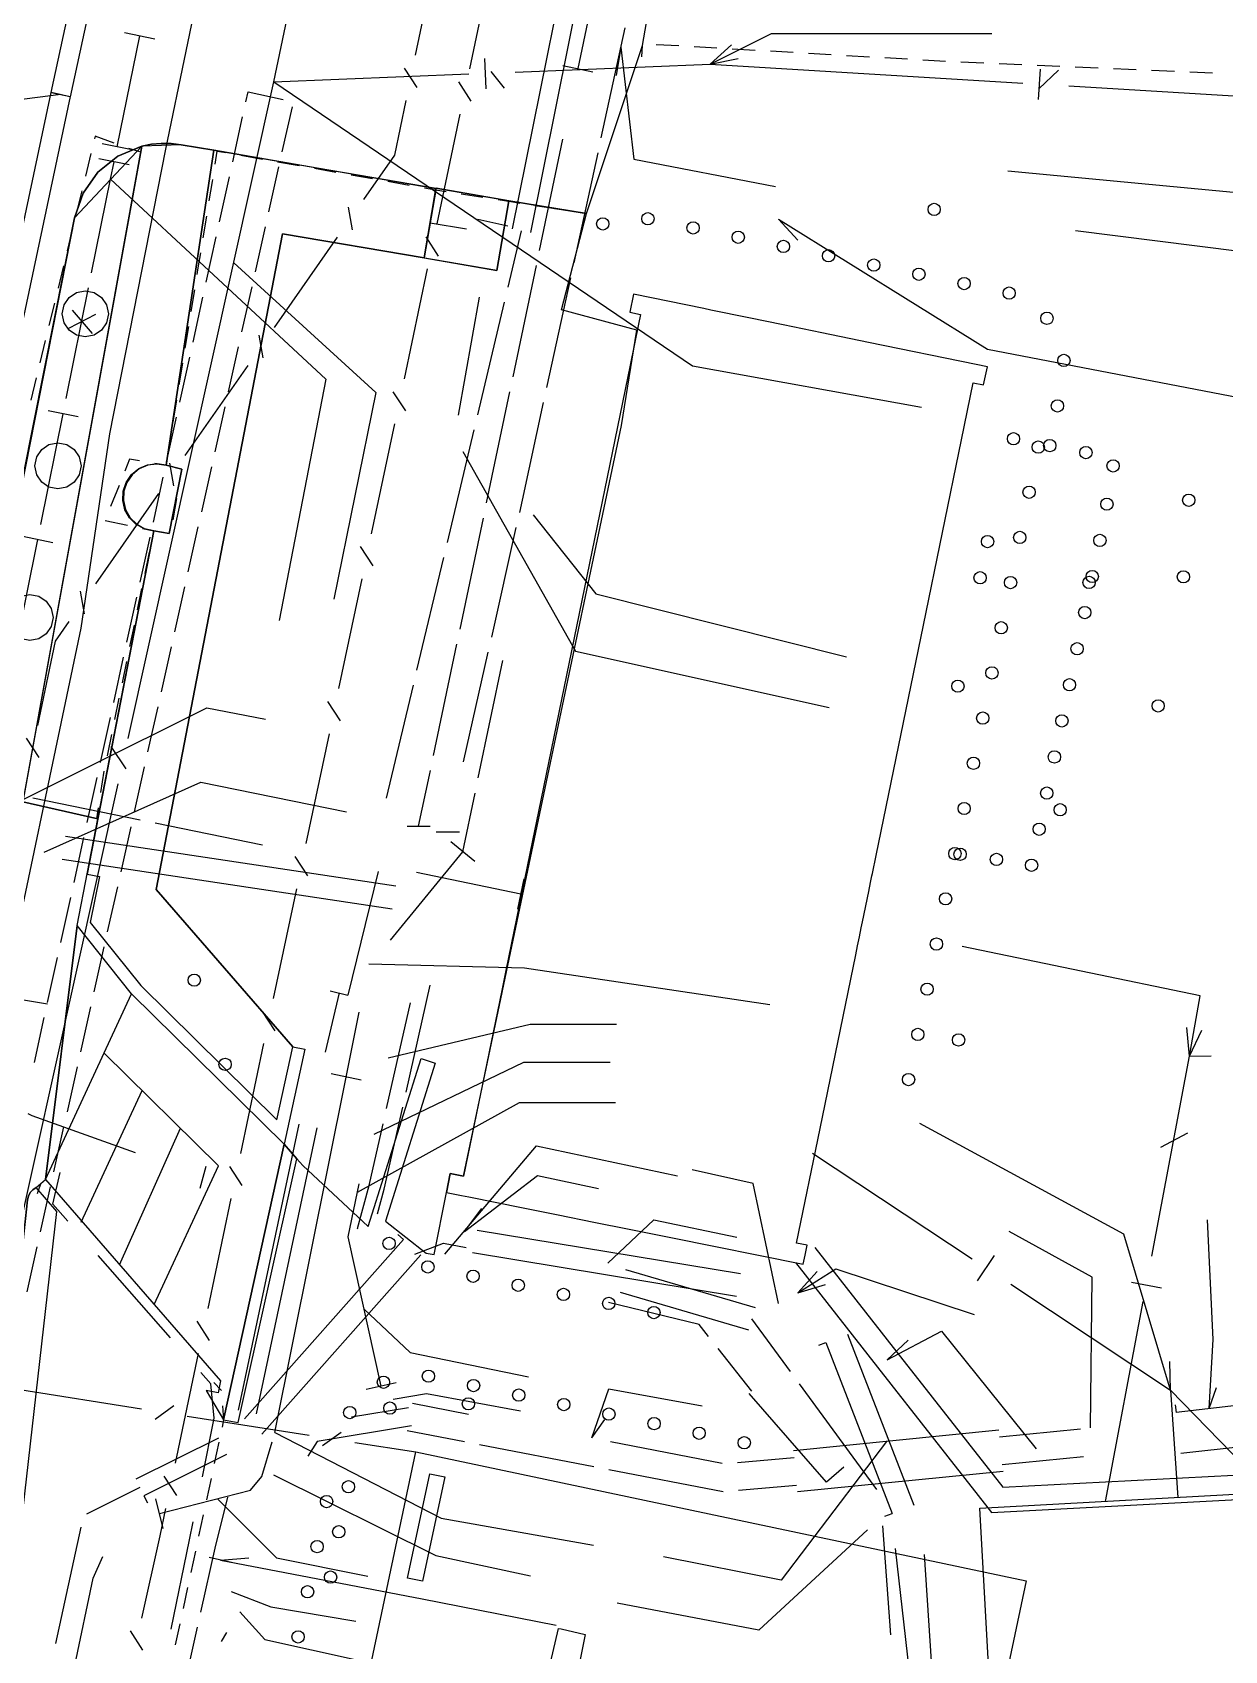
# Model space of a CAD drawing. Header units: metres. Extents: x 3206 to 3701, y 9896 to 11410.
# Drawn here: x 3357.6 to 3396.4, y 10666.5 to 10719.2 of the extents above; entities that cross this region are included whole.
import ezdxf

# ---------------------------------------------------------------- set-up
doc = ezdxf.new("R2010")
doc.units = ezdxf.units.M
for name, color, linetype in [('BUILDING', 7, 'Continuous'), ('CURB', 7, 'Continuous'), ('ELECTR_CABLE', 7, 'Continuous'), ('ELECTR_CABLE_COMM', 7, 'Continuous'), ('GAS', 7, 'Continuous'), ('GRASS', 7, 'Continuous'), ('GROUND', 7, 'Continuous'), ('HEAT', 7, 'Continuous'), ('ROAD', 7, 'Continuous'), ('SEWER', 7, 'Continuous'), ('SIDEWALK_PATH', 7, 'Continuous'), ('WATER_PIPELINE', 7, 'Continuous')]:
    doc.layers.add(name, color=color, linetype=linetype)

# ---------------------------------------------------------------- blocks, each defined once
blk = doc.blocks.new('МОЖЖЕВЕЛЬНИК_СКАЛЬНЫЙ')
blk.add_circle((0, 0), 0.2)
blk = doc.blocks.new('КЛЕН_САХАРИСТЫЙ')
blk.add_circle((0, 0), 0.2)
blk = doc.blocks.new('БЕРЕЗА_ПОЛЕЗНАЯ')
blk.add_circle((0, 0), 0.2)

msp = doc.modelspace()

# ---------------------------------------------------------------- linework, layer by layer
at = {"layer": 'BUILDING'}
for points in [[(3371.792, 10681.283), (3373.559, 10680.928), (3374.699, 10680.699), (3375.859, 10680.466), (3377.008, 10680.236), (3378.368, 10679.963), (3382.67, 10679.099), (3382.729, 10679.393), (3382.794, 10679.714), (3382.453, 10679.782), (3383.219, 10683.512), (3384.377, 10689.158), (3384.438, 10689.453), (3384.498, 10689.747), (3384.558, 10690.041), (3384.598, 10690.235), (3384.8, 10691.219), (3384.86, 10691.513), (3384.905, 10691.731), (3384.921, 10691.807), (3385.04, 10692.39), (3386.578, 10699.882), (3387.815, 10705.913), (3388.196, 10707.769), (3388.539, 10707.699), (3388.66, 10708.287), (3388.292, 10708.362), (3384.798, 10709.079), (3383.272, 10709.392), (3382.019, 10709.649), (3380.898, 10709.879), (3379.669, 10710.132), (3379.434, 10710.18), (3377.152, 10710.648), (3377.031, 10710.06), (3377.374, 10709.99), (3377.31, 10709.675), (3377.036, 10708.342), (3374.057, 10693.825), (3373.862, 10692.873), (3372.995, 10688.648), (3372.862, 10687.999), (3371.622, 10681.956), (3371.191, 10682.042), (3371.068, 10681.428), (3371.558, 10681.33), (3371.792, 10681.283)], [(3357.975, 10615.755), (3370.065, 10672.991), (3389.92, 10668.797), (3377.83, 10611.561)], [(3371.014, 10672.174), (3370.282, 10668.783), (3369.793, 10668.888), (3370.525, 10672.28), (3371.014, 10672.174)], [(3389.777, 10646.484), (3388.42, 10671.156), (3397.306, 10671.645), (3398.663, 10646.973)], [(3375.575, 10667.051), (3375.089, 10664.61), (3374.375, 10664.774), (3374.146, 10664.827), (3374.705, 10667.251), (3374.793, 10667.231), (3375.575, 10667.051)]]:
    msp.add_lwpolyline(points, close=True, dxfattribs=at)
at = {"layer": 'CURB'}
for points in [[(3377.424, 10718.371), (3377.441, 10718.741)], [(3377.883, 10718.775), (3378.624, 10718.732)], [(3379.123, 10718.703), (3379.863, 10718.66)], [(3380.362, 10718.631), (3381.103, 10718.588)], [(3381.602, 10718.559), (3382.342, 10718.516)], [(3382.842, 10718.487), (3383.582, 10718.444)], [(3384.081, 10718.415), (3384.821, 10718.372)], [(3385.321, 10718.343), (3386.061, 10718.3)], [(3386.56, 10718.272), (3387.3, 10718.229)], [(3387.8, 10718.203), (3388.541, 10718.171)], [(3389.04, 10718.149), (3389.781, 10718.117)], [(3390.281, 10718.095), (3391.021, 10718.062)], [(3391.521, 10718.041), (3392.262, 10718.008)], [(3392.761, 10717.986), (3393.247, 10717.965), (3393.502, 10717.954)], [(3394.002, 10717.932), (3394.743, 10717.9)], [(3395.242, 10717.878), (3395.983, 10717.846)], [(3360.259, 10715.56), (3359.638, 10715.792), (3359.617, 10715.706)], [(3355.457, 10684.027), (3361.153, 10715.46)], [(3361.153, 10715.46), (3358.967, 10713.136)], [(3359.498, 10715.22), (3359.32, 10714.491)], [(3361.087, 10715.278), (3360.728, 10715.388)], [(3362.433, 10715.511), (3361.153, 10715.46)], [(3363.541, 10714.877), (3363.611, 10715.302), (3363.888, 10715.253)], [(3364.38, 10715.166), (3365.081, 10715.042)], [(3365.574, 10714.955), (3366.275, 10714.831)], [(3366.768, 10714.743), (3367.469, 10714.619)], [(3363.346, 10713.68), (3363.45, 10714.315), (3363.461, 10714.383)], [(3367.961, 10714.532), (3368.663, 10714.408)], [(3369.155, 10714.321), (3369.857, 10714.197)], [(3370.726, 10714.093), (3370.338, 10711.826)], [(3370.349, 10714.109), (3370.705, 10714.046), (3371.052, 10713.992)], [(3359.202, 10714.005), (3359.024, 10713.276)], [(3371.545, 10713.914), (3372.249, 10713.803)], [(3373.091, 10713.688), (3372.703, 10711.421)], [(3372.743, 10713.725), (3373.29, 10713.639), (3373.447, 10713.614)], [(3363.151, 10712.484), (3363.266, 10713.187)], [(3373.941, 10713.536), (3374.39, 10713.465), (3374.644, 10713.425)], [(3358.905, 10712.79), (3358.727, 10712.06)], [(3365.737, 10712.613), (3361.627, 10691.282)], [(3370.338, 10711.826), (3365.737, 10712.613)], [(3371.716, 10712.767), (3370.532, 10712.96)], [(3362.956, 10711.287), (3362.992, 10711.507), (3363.071, 10711.99)], [(3358.609, 10711.575), (3358.431, 10710.845)], [(3362.761, 10710.09), (3362.875, 10710.794)], [(3358.312, 10710.359), (3358.134, 10709.63)], [(3362.566, 10708.894), (3362.68, 10709.597)], [(3358.016, 10709.144), (3357.838, 10708.415)], [(3362.37, 10707.697), (3362.485, 10708.4)], [(3357.719, 10707.929), (3357.542, 10707.2)], [(3362.175, 10706.501), (3362.29, 10707.204)], [(3361.98, 10705.304), (3362.095, 10706.007)], [(3361.084, 10705.225), (3360.76, 10705.278), (3360.604, 10704.893)], [(3361.944, 10705.084), (3361.578, 10705.144)], [(3360.417, 10704.43), (3360.138, 10703.741)], [(3362.173, 10703.304), (3362.291, 10704.006)], [(3359.966, 10703.285), (3360.693, 10703.131)], [(3361.182, 10703.027), (3361.545, 10702.95)], [(3361.259, 10701.564), (3361.403, 10702.262)], [(3361.014, 10700.377), (3361.158, 10701.075)], [(3360.769, 10699.19), (3360.913, 10699.887)], [(3360.524, 10698.002), (3360.668, 10698.7)], [(3360.279, 10696.815), (3360.423, 10697.513)], [(3360.034, 10695.628), (3360.045, 10695.682), (3360.178, 10696.325)], [(3359.825, 10694.434), (3359.935, 10695.138)], [(3359.692, 10693.588), (3359.747, 10693.94)], [(3366.068, 10686.17), (3361.627, 10691.282)], [(3358.017, 10681.849), (3360.82, 10687.889)], [(3359.926, 10685.963), (3363.652, 10682.298)], [(3359.184, 10680.465), (3361.168, 10684.741)], [(3360.426, 10679.08), (3362.41, 10683.52)], [(3363.816, 10674.031), (3365.788, 10683.003)], [(3361.556, 10677.781), (3363.652, 10682.298)], [(3357.866, 10681.718), (3357.786, 10681.488), (3357.749, 10681.383)], [(3363.497, 10675.244), (3363.741, 10675.002), (3363.742, 10674.992)], [(3363.781, 10674.494), (3363.816, 10674.031), (3363.765, 10673.793)], [(3363.66, 10673.305), (3363.512, 10672.613)], [(3363.407, 10672.124), (3363.258, 10671.433)], [(3363.153, 10670.944), (3363.004, 10670.253)], [(3362.899, 10669.764), (3362.75, 10669.072)], [(3362.645, 10668.584), (3362.497, 10667.892)], [(3362.392, 10667.403), (3362.243, 10666.712)]]:
    msp.add_lwpolyline(points, dxfattribs=at)
at = {"layer": 'ELECTR_CABLE'}
for points in [[(3343.74, 10625.402), (3346.994, 10641.43), (3347.671, 10641.888), (3347.19, 10642.477), (3349.309, 10655.541), (3351.341, 10667.413), (3351.41, 10670.082), (3352.052, 10673.209), (3353.843, 10680.275), (3354.236, 10682.984), (3356.445, 10686.818), (3359.179, 10699.785), (3360.12, 10706.11), (3361.935, 10715.36), (3364.582, 10728.13)], [(3376.898, 10725.424), (3375.338, 10717.986)], [(3375.686, 10725.079), (3373.206, 10712.769)], [(3376.274, 10724.961), (3373.794, 10712.651)], [(3397.07, 10720.74), (3397.699, 10713.862), (3389.325, 10714.649)], [(3400.81, 10720.04), (3399.53, 10711.697), (3391.523, 10712.71)], [(3376.868, 10719.31), (3376.09, 10715.736)], [(3376.732, 10718.688), (3376.589, 10717.765)], [(3376.732, 10718.688), (3377.163, 10715.036), (3381.771, 10714.152)], [(3374.849, 10718.089), (3375.827, 10717.883)], [(3374.095, 10712.071), (3374.855, 10715.688)], [(3375.984, 10715.248), (3375.206, 10711.673)], [(3373.061, 10712.856), (3372.085, 10713.076)], [(3381.862, 10713.09), (3388.665, 10708.859), (3398.529, 10706.965)], [(3381.862, 10713.09), (3382.494, 10712.402)], [(3373.5, 10712.71), (3373.063, 10710.876)], [(3373.233, 10707.964), (3373.993, 10711.581)], [(3375.1, 10711.185), (3374.323, 10707.61)], [(3371.455, 10706.714), (3372.142, 10710.554)], [(3372.947, 10710.39), (3372.073, 10706.722)], [(3372.37, 10703.858), (3373.13, 10707.475)], [(3374.216, 10707.122), (3373.527, 10703.953), (3373.436, 10703.548)], [(3371.957, 10706.236), (3371.083, 10702.568)], [(3371.6, 10705.536), (3375.26, 10699.038), (3383.512, 10697.203)], [(3371.507, 10699.751), (3372.267, 10703.368)], [(3373.326, 10703.06), (3372.525, 10699.491)], [(3373.886, 10703.471), (3375.926, 10700.903), (3384.083, 10698.853)], [(3370.967, 10702.082), (3370.093, 10698.414)], [(3370.645, 10695.644), (3371.405, 10699.262)], [(3372.415, 10699.003), (3371.613, 10695.434)], [(3372.099, 10694.912), (3372.896, 10698.73)], [(3369.977, 10697.928), (3369.103, 10694.26)], [(3355.241, 10693.197), (3363.269, 10697.198), (3365.174, 10696.821)], [(3370.16, 10693.347), (3370.51, 10695.003), (3370.542, 10695.155)], [(3357.979, 10692.495), (3363.079, 10694.777), (3367.817, 10693.809)], [(3361.101, 10693.543), (3357.607, 10694.254)], [(3371.598, 10692.513), (3371.997, 10694.422)], [(3365.084, 10692.731), (3361.591, 10693.443)], [(3369.785, 10693.347), (3370.535, 10693.347)], [(3370.735, 10693.16), (3371.485, 10693.16)], [(3358.677, 10693.014), (3369.413, 10691.4)], [(3369.243, 10689.641), (3371.598, 10692.513)], [(3371.985, 10692.196), (3371.211, 10692.83)], [(3358.565, 10692.272), (3369.301, 10690.658)], [(3368.841, 10691.869), (3367.861, 10687.849)], [(3370.086, 10691.852), (3373.485, 10691.138)], [(3373.382, 10690.649), (3373.588, 10691.628)], [(3368.544, 10688.869), (3373.608, 10688.74), (3381.582, 10687.541)], [(3355.149, 10687.271), (3356.13, 10687.895), (3358.086, 10687.56)], [(3367.57, 10687.92), (3367.122, 10685.998)], [(3367.279, 10687.991), (3367.861, 10687.849)], [(3369.75, 10684.694), (3370.533, 10688.172)], [(3367.804, 10685.185), (3368.227, 10687.292)], [(3369.117, 10684.155), (3369.892, 10687.602)], [(3369.173, 10685.812), (3373.789, 10686.903), (3376.601, 10686.903)], [(3368.717, 10683.324), (3373.58, 10685.666), (3376.392, 10685.666)], [(3365.483, 10673.626), (3367.804, 10685.185)], [(3368.294, 10685.087), (3367.314, 10685.283)], [(3368.166, 10681.434), (3373.446, 10684.353), (3376.562, 10684.353)], [(3368.821, 10680.738), (3369.04, 10681.535), (3369.641, 10684.206)], [(3357.451, 10683.994), (3357.581, 10683.93), (3360.935, 10682.724)], [(3366.267, 10683.652), (3364.287, 10674.352)], [(3368.191, 10680.245), (3368.172, 10680.262), (3368.554, 10681.657), (3369.007, 10683.667)], [(3366.853, 10683.528), (3364.873, 10674.228)], [(3371.013, 10679.421), (3373.993, 10682.944), (3378.576, 10681.971)], [(3358.746, 10680.501), (3358.266, 10681.047), (3358.495, 10682.074)], [(3363.056, 10681.564), (3363.244, 10682.29)], [(3371.65, 10680.161), (3374.028, 10681.983), (3376.01, 10681.56)], [(3381.866, 10677.816), (3381.039, 10681.72), (3379.061, 10682.163)], [(3367.872, 10679.991), (3368.221, 10681.706)], [(3371.65, 10680.161), (3372.212, 10680.906)], [(3376.314, 10679.125), (3377.811, 10680.536), (3380.513, 10679.976)], [(3395.88, 10674.399), (3396.001, 10676.647), (3395.821, 10680.542)], [(3369.669, 10679.901), (3364.498, 10674.064)], [(3368.944, 10675.131), (3367.872, 10679.991)], [(3369.482, 10680.067), (3369.669, 10679.901)], [(3372.063, 10680.208), (3380.626, 10678.792)], [(3392.014, 10673.773), (3392.072, 10678.679), (3389.368, 10680.159)], [(3362.085, 10676.7), (3359.736, 10679.374)], [(3370.23, 10679.404), (3365.059, 10673.567)], [(3370.04, 10679.42), (3370.97, 10679.783), (3371.708, 10679.64)], [(3371.907, 10679.474), (3380.504, 10678.052)], [(3376.887, 10678.921), (3381.102, 10677.684)], [(3382.495, 10678.166), (3383.734, 10678.947), (3388.236, 10677.462)], [(3382.495, 10678.166), (3383.123, 10678.858)], [(3382.495, 10678.166), (3383.39, 10678.435)], [(3379.594, 10676.747), (3379.288, 10677.133), (3376.334, 10677.852)], [(3376.72, 10678.189), (3380.89, 10676.964)], [(3368.392, 10677.632), (3369.883, 10676.223), (3373.735, 10675.432)], [(3382.252, 10675.607), (3380.996, 10677.324)], [(3384.111, 10676.818), (3386.263, 10671.261)], [(3380.999, 10674.97), (3379.904, 10676.355)], [(3383.178, 10676.458), (3383.411, 10676.548)], [(3383.411, 10676.548), (3385.563, 10670.991)], [(3363.124, 10672.182), (3363.513, 10674.09), (3363.399, 10675.204), (3363.075, 10675.573)], [(3369.432, 10675.239), (3368.455, 10675.023)], [(3385.06, 10671.769), (3382.548, 10675.203)], [(3369.334, 10674.711), (3370.416, 10674.89), (3373.479, 10674.321)], [(3375.798, 10673.446), (3376.352, 10675.043), (3379.384, 10674.491)], [(3383.426, 10672.003), (3380.907, 10674.886)], [(3395.88, 10674.399), (3396.117, 10675.087)], [(3369.826, 10674.426), (3367.977, 10674.122)], [(3369.96, 10674.572), (3371.779, 10674.221)], [(3394.77, 10674.526), (3394.798, 10674.277)], [(3396.861, 10674.51), (3394.798, 10674.277)], [(3365.483, 10673.626), (3370.892, 10670.836), (3375.852, 10669.952)], [(3369.923, 10673.834), (3366.864, 10673.33), (3366.553, 10672.854)], [(3369.789, 10673.688), (3371.649, 10673.329)], [(3375.798, 10673.446), (3376.216, 10674.041)], [(3389.035, 10673.701), (3382.35, 10673.029)], [(3389.057, 10673.478), (3391.694, 10673.741)], [(3363.646, 10673.439), (3360.956, 10672.099)], [(3364.694, 10671.743), (3365.059, 10672.195), (3365.391, 10673.316)], [(3372.14, 10673.235), (3375.86, 10672.517)], [(3376.398, 10673.33), (3380.036, 10672.628)], [(3385.384, 10673.334), (3381.951, 10668.819), (3378.127, 10669.581)], [(3397.012, 10673.168), (3394.949, 10672.936)], [(3363.914, 10672.901), (3361.224, 10671.561)], [(3380.533, 10672.645), (3382.378, 10672.806)], [(3383.99, 10672.497), (3383.426, 10672.003)], [(3389.147, 10672.582), (3391.784, 10672.846)], [(3365.435, 10672.241), (3370.716, 10669.618), (3373.794, 10668.956)], [(3376.351, 10672.422), (3380.071, 10671.704)], [(3389.17, 10672.358), (3382.485, 10671.686)], [(3361.09, 10671.83), (3359.36, 10670.965)], [(3361.224, 10671.561), (3361.336, 10671.338)], [(3361.854, 10670.5), (3361.606, 10671.468)], [(3361.73, 10670.984), (3364.694, 10671.743)], [(3363.078, 10667.778), (3363.54, 10669.856), (3363.953, 10671.523)], [(3363.612, 10671.466), (3365.534, 10669.542), (3368.509, 10668.945)], [(3380.569, 10671.745), (3382.456, 10671.909)], [(3385.33, 10670.901), (3385.563, 10670.991)], [(3359.17, 10670.541), (3358.352, 10666.76)], [(3362.115, 10667.225), (3362.706, 10670.129), (3362.825, 10670.712)], [(3384.76, 10670.456), (3381.223, 10667.19), (3376.615, 10668.071)], [(3385.252, 10670.581), (3385.504, 10667.043)], [(3358.979, 10666.038), (3359.57, 10668.886), (3359.89, 10669.585)], [(3364.076, 10669.39), (3363.344, 10669.554)], [(3363.71, 10669.472), (3364.641, 10669.548)], [(3363.71, 10669.472), (3370.276, 10668.213), (3374.637, 10667.349)], [(3385.661, 10669.851), (3386.619, 10661.446)], [(3388.209, 10645.375), (3386.612, 10669.648)], [(3364.062, 10668.446), (3365.348, 10667.956), (3368.121, 10667.485)], [(3364.344, 10667.793), (3365.153, 10666.89), (3368.195, 10666.217)], [(3362.136, 10663.535), (3362.97, 10667.29)], [(3363.915, 10667.112), (3363.735, 10666.828)]]:
    msp.add_lwpolyline(points, dxfattribs=at)
at = {"layer": 'ELECTR_CABLE_COMM'}
for points in [[(3370.062, 10718.42), (3370.795, 10721.923)], [(3371.825, 10717.976), (3372.579, 10721.548)], [(3370.113, 10717.372), (3369.703, 10717.999)], [(3371.874, 10716.928), (3371.465, 10717.556)], [(3368.374, 10713.728), (3369.382, 10715.172), (3369.754, 10716.952)], [(3370.761, 10712.937), (3371.515, 10716.509)], [(3368.011, 10712.744), (3367.879, 10713.482)], [(3370.81, 10711.889), (3370.401, 10712.517)], [(3365.468, 10709.562), (3367.516, 10712.498)], [(3369.696, 10707.897), (3370.451, 10711.469)], [(3365.105, 10708.578), (3364.973, 10709.316)], [(3362.562, 10705.397), (3364.61, 10708.332)], [(3369.746, 10706.849), (3369.337, 10707.477)], [(3368.632, 10702.857), (3369.386, 10706.429)], [(3362.198, 10704.413), (3362.067, 10705.151)], [(3359.656, 10701.231), (3361.704, 10704.167)], [(3368.681, 10701.809), (3368.272, 10702.438)], [(3359.292, 10700.247), (3359.161, 10700.985)], [(3367.568, 10697.818), (3368.322, 10701.39)], [(3357.769, 10696.623), (3358.35, 10699.36), (3358.797, 10700.001)], [(3367.617, 10696.77), (3367.208, 10697.398)], [(3357.818, 10695.576), (3357.409, 10696.204)], [(3366.503, 10692.778), (3367.258, 10696.35)], [(3366.553, 10691.73), (3366.144, 10692.358)], [(3365.439, 10687.738), (3366.193, 10691.31)], [(3365.488, 10686.691), (3365.079, 10687.319)], [(3364.375, 10682.699), (3365.129, 10686.271)], [(3364.424, 10681.651), (3364.015, 10682.279)], [(3363.31, 10677.659), (3364.065, 10681.231)], [(3363.36, 10676.611), (3362.951, 10677.239)], [(3362.246, 10672.62), (3363, 10676.192)], [(3357.183, 10675.016), (3361.15, 10674.391)], [(3361.588, 10674.054), (3362.194, 10674.495)], [(3362.632, 10674.158), (3366.599, 10673.534)], [(3367.037, 10673.196), (3367.643, 10673.637)], [(3368.081, 10673.3), (3370.064, 10672.988)], [(3362.295, 10671.572), (3361.886, 10672.2)], [(3361.154, 10667.586), (3361.748, 10670.262), (3361.936, 10671.152)], [(3361.193, 10666.538), (3360.79, 10667.17)]]:
    msp.add_lwpolyline(points, dxfattribs=at)
at = {"layer": 'GAS'}
for points in [[(3360.352, 10715.442), (3361.086, 10719.047)], [(3361.576, 10718.947), (3360.597, 10719.146)], [(3360.842, 10715.342), (3359.862, 10715.542)], [(3359.523, 10711.346), (3360.138, 10714.393), (3360.252, 10714.952)], [(3360.742, 10714.852), (3359.762, 10715.052)], [(3360.138, 10714.393), (3367.141, 10707.884), (3365.626, 10700.036)], [(3358.696, 10707.25), (3359.424, 10710.856)], [(3358.777, 10709.542), (3359.665, 10710.003)], [(3358.894, 10710.13), (3359.538, 10709.366)], [(3357.869, 10703.154), (3358.597, 10706.76)], [(3359.087, 10706.661), (3358.107, 10706.859)], [(3357.043, 10699.058), (3357.77, 10702.664)], [(3358.261, 10702.565), (3357.28, 10702.763)]]:
    msp.add_lwpolyline(points, dxfattribs=at)
at = {"layer": 'GRASS'}
msp.add_lwpolyline([(3355.457, 10684.027), (3361.153, 10715.46), (3360.372, 10715.133), (3359.725, 10714.613), (3359.245, 10713.935), (3358.967, 10713.136), (3356.953, 10702.9)], dxfattribs=at)
for points in [[(3365.737, 10712.613), (3370.338, 10711.826), (3370.722, 10714.073), (3363.503, 10715.329), (3361.944, 10705.084), (3362.452, 10704.96), (3362.049, 10702.869), (3361.545, 10702.95), (3359.382, 10691.783), (3359.774, 10691.706), (3359.479, 10690.215), (3361.118, 10688.157), (3365.551, 10683.796), (3366.068, 10686.17), (3361.627, 10691.282)], [(3358.568, 10710.011), (3358.627, 10710.303), (3358.787, 10710.542), (3359.026, 10710.703), (3359.318, 10710.761), (3359.61, 10710.703), (3359.848, 10710.542), (3360.009, 10710.303), (3360.068, 10710.011), (3360.009, 10709.72), (3359.848, 10709.481), (3359.61, 10709.32), (3359.318, 10709.261), (3359.026, 10709.32), (3358.787, 10709.481), (3358.627, 10709.72)], [(3357.678, 10705.065), (3357.737, 10705.357), (3357.898, 10705.596), (3358.136, 10705.756), (3358.428, 10705.815), (3358.72, 10705.756), (3358.958, 10705.596), (3359.119, 10705.357), (3359.178, 10705.065), (3359.119, 10704.774), (3358.958, 10704.535), (3358.72, 10704.374), (3358.428, 10704.315), (3358.136, 10704.374), (3357.898, 10704.535), (3357.737, 10704.774)], [(3361.944, 10705.084), (3361.643, 10705.126), (3361.347, 10705.085), (3361.074, 10704.965), (3360.839, 10704.771), (3360.668, 10704.52), (3360.573, 10704.236), (3360.559, 10703.938), (3360.628, 10703.642), (3360.777, 10703.376), (3360.988, 10703.165), (3361.249, 10703.02), (3361.545, 10702.95), (3362.049, 10702.869), (3362.452, 10704.96)], [(3356.768, 10700.134), (3356.827, 10700.426), (3356.987, 10700.664), (3357.226, 10700.825), (3357.518, 10700.884), (3357.81, 10700.825), (3358.048, 10700.664), (3358.209, 10700.426), (3358.268, 10700.134), (3358.209, 10699.842), (3358.048, 10699.604), (3357.81, 10699.443), (3357.518, 10699.384), (3357.226, 10699.443), (3356.987, 10699.604), (3356.827, 10699.842)], [(3357.715, 10681.586), (3357.609, 10681.517), (3357.525, 10681.424), (3357.466, 10681.314), (3357.436, 10681.19), (3356.034, 10668.298), (3354.387, 10654.427), (3354.47, 10653.29), (3354.95, 10652.296), (3355.756, 10651.542), (3356.817, 10651.124), (3358.525, 10650.805), (3358.738, 10651.782), (3357.001, 10652.107), (3356.294, 10652.385), (3355.756, 10652.888), (3355.435, 10653.551), (3355.38, 10654.31), (3358.392, 10680.808)]]:
    msp.add_lwpolyline(points, close=True, dxfattribs=at)
at = {"layer": 'GROUND'}
for points in [[(3357.525, 10681.424), (3357.609, 10681.517), (3357.715, 10681.586), (3358.017, 10681.849), (3363.711, 10675.303), (3363.64, 10674.916), (3363.247, 10674.988), (3363.816, 10674.031), (3364.292, 10673.944), (3366.195, 10682.528), (3366.389, 10682.301), (3368.521, 10680.327), (3370.24, 10685.782), (3370.698, 10685.638), (3369.079, 10680.5), (3370.408, 10679.459), (3370.663, 10679.409), (3371.068, 10681.428), (3371.558, 10681.33), (3371.792, 10681.283), (3373.559, 10680.928), (3374.699, 10680.699), (3375.859, 10680.466), (3377.008, 10680.236), (3378.368, 10679.963), (3382.67, 10679.099), (3382.729, 10679.393), (3382.794, 10679.714), (3382.453, 10679.782), (3383.219, 10683.512), (3384.377, 10689.158), (3384.438, 10689.453), (3384.498, 10689.747), (3384.558, 10690.041), (3384.598, 10690.235), (3384.8, 10691.219), (3384.86, 10691.513), (3384.905, 10691.731), (3384.921, 10691.807), (3385.04, 10692.39), (3386.578, 10699.882), (3387.815, 10705.913), (3388.196, 10707.769), (3388.539, 10707.699), (3388.66, 10708.287), (3388.292, 10708.362), (3384.798, 10709.079), (3383.272, 10709.392), (3382.019, 10709.649), (3380.898, 10709.879), (3379.669, 10710.132), (3379.434, 10710.18), (3377.152, 10710.648), (3377.031, 10710.06), (3377.374, 10709.99), (3377.31, 10709.675), (3377.214, 10709.208), (3377.258, 10709.482), (3374.808, 10710.134), (3375.624, 10713.277), (3377.441, 10718.741), (3378.91, 10727.176)], [(3350.449, 10666.258), (3352.385, 10678.012), (3354.45, 10689.744), (3356.644, 10701.452), (3358.967, 10713.136), (3359.245, 10713.935), (3359.725, 10714.613), (3360.372, 10715.133), (3361.153, 10715.46), (3361.47, 10715.524), (3361.79, 10715.554), (3361.79, 10715.554), (3361.47, 10715.524), (3361.153, 10715.46), (3357.289, 10694.138), (3355.457, 10684.027), (3354.975, 10681.541), (3353.007, 10663.877)]]:
    msp.add_lwpolyline(points, dxfattribs=at)
msp.add_lwpolyline([(3361.944, 10705.084), (3363.503, 10715.329), (3370.725, 10714.092), (3370.338, 10711.826), (3365.737, 10712.613), (3361.627, 10691.282), (3366.068, 10686.17), (3366.459, 10686.085), (3365.788, 10683.003), (3360.82, 10687.889), (3359.051, 10690.111), (3359.728, 10693.58), (3359.729, 10693.579), (3361.545, 10702.95), (3361.243, 10703.015), (3360.977, 10703.159), (3360.76, 10703.37), (3360.607, 10703.638), (3360.535, 10703.938), (3360.549, 10704.241), (3360.645, 10704.528), (3360.821, 10704.782), (3361.06, 10704.977), (3361.339, 10705.095), (3361.639, 10705.133)], close=True, dxfattribs=at)
at = {"layer": 'HEAT'}
for points in [[(3383.044, 10679.64), (3385.716, 10676.236), (3389.165, 10671.843), (3397.517, 10672.276), (3400.169, 10671.56), (3403.42, 10670.682)], [(3382.415, 10679.146), (3385.087, 10675.742), (3388.792, 10671.022), (3397.431, 10671.471), (3399.961, 10670.788), (3403.212, 10669.91)], [(3385.401, 10675.989), (3387.171, 10676.922), (3390.253, 10673.089)], [(3385.401, 10675.989), (3386.081, 10676.63)]]:
    msp.add_lwpolyline(points, dxfattribs=at)
at = {"layer": 'ROAD'}
msp.add_lwpolyline([(3341.094, 10615.652), (3343.677, 10628.258), (3346.097, 10640.895), (3348.355, 10653.562), (3350.449, 10666.258), (3352.385, 10678.012), (3354.45, 10689.744), (3356.644, 10701.452), (3358.967, 10713.136), (3359.245, 10713.935), (3359.725, 10714.613), (3360.372, 10715.133), (3361.153, 10715.46), (3361.47, 10715.524), (3361.79, 10715.554), (3362.112, 10715.55), (3362.433, 10715.511), (3363.503, 10715.329), (3374.39, 10713.465), (3375.624, 10713.277), (3377.441, 10718.741), (3378.91, 10727.176)], dxfattribs=at)
msp.add_lwpolyline([(3368.521, 10680.327), (3370.24, 10685.782), (3370.698, 10685.638), (3369.079, 10680.5), (3370.408, 10679.459), (3370.663, 10679.409), (3371.068, 10681.428), (3371.191, 10682.042), (3371.622, 10681.956), (3376.755, 10706.374), (3377.258, 10709.482), (3374.808, 10710.134), (3375.624, 10713.277), (3373.091, 10713.688), (3372.703, 10711.421), (3365.737, 10712.613), (3361.627, 10691.282), (3366.068, 10686.17), (3366.459, 10686.085), (3365.788, 10683.003), (3366.195, 10682.528), (3366.389, 10682.301)], close=True, dxfattribs=at)
at = {"layer": 'SEWER'}
for points in [[(3365.453, 10717.552), (3368.692, 10733.042)], [(3379.639, 10718.133), (3381.639, 10719.133), (3388.811, 10719.133)], [(3372.305, 10718.317), (3372.346, 10717.328)], [(3379.639, 10718.133), (3380.332, 10718.759)], [(3379.639, 10718.133), (3380.556, 10718.312)], [(3365.453, 10717.552), (3371.797, 10717.812)], [(3372.513, 10717.89), (3372.945, 10717.352)], [(3373.296, 10717.873), (3379.639, 10718.133)], [(3379.639, 10718.133), (3389.817, 10717.516)], [(3390.374, 10717.967), (3390.314, 10716.978)], [(3390.336, 10717.33), (3390.974, 10717.93)], [(3360.71, 10696.191), (3365.453, 10717.552)], [(3365.453, 10717.552), (3379.071, 10708.316), (3386.514, 10706.976)], [(3391.315, 10717.425), (3401.493, 10716.807)], [(3364.542, 10716.903), (3364.614, 10717.231), (3365.751, 10716.979)], [(3366.042, 10716.745), (3365.714, 10715.282)], [(3364.112, 10714.95), (3364.434, 10716.415)], [(3365.605, 10714.794), (3365.277, 10713.33)], [(3363.681, 10712.997), (3364.004, 10714.462)], [(3363.251, 10711.044), (3363.574, 10712.509)], [(3365.168, 10712.842), (3364.84, 10711.378)], [(3364.146, 10711.664), (3368.773, 10707.451), (3367.405, 10700.724)], [(3362.821, 10709.091), (3363.144, 10710.556)], [(3364.731, 10710.89), (3364.403, 10709.427)], [(3364.294, 10708.939), (3363.966, 10707.475)], [(3362.391, 10707.137), (3362.714, 10708.602)], [(3363.857, 10706.987), (3363.529, 10705.523)], [(3361.961, 10705.184), (3362.284, 10706.649)], [(3361.531, 10703.231), (3361.853, 10704.696)], [(3363.42, 10705.035), (3363.092, 10703.572)], [(3362.983, 10703.084), (3362.655, 10701.62)], [(3361.101, 10701.278), (3361.423, 10702.743)], [(3362.546, 10701.132), (3362.218, 10699.668)], [(3360.671, 10699.325), (3360.993, 10700.79)], [(3360.24, 10697.371), (3360.563, 10698.836)], [(3362.109, 10699.18), (3361.781, 10697.717)], [(3359.81, 10695.418), (3360.133, 10696.883)], [(3361.672, 10697.229), (3361.344, 10695.765)], [(3360.649, 10695.209), (3360.157, 10695.934)], [(3361.235, 10695.277), (3360.907, 10693.813)], [(3355.641, 10673.365), (3360.385, 10694.726)], [(3359.38, 10693.465), (3359.703, 10694.93)], [(3360.798, 10693.325), (3360.47, 10691.862)], [(3358.95, 10691.512), (3359.273, 10692.977)], [(3358.52, 10689.559), (3358.843, 10691.024)], [(3360.361, 10691.374), (3360.033, 10689.91)], [(3359.924, 10689.422), (3359.596, 10687.958)], [(3358.09, 10687.605), (3358.413, 10689.07)], [(3359.487, 10687.47), (3359.159, 10686.007)], [(3357.66, 10685.652), (3357.982, 10687.117)], [(3359.05, 10685.519), (3358.722, 10684.055)], [(3358.613, 10683.567), (3358.285, 10682.103)], [(3394.618, 10675.002), (3393.104, 10680.078), (3386.46, 10683.673)], [(3382.975, 10682.708), (3388.171, 10679.269)], [(3358.176, 10681.615), (3357.848, 10680.152)], [(3357.739, 10679.664), (3357.411, 10678.2)], [(3388.879, 10679.381), (3388.332, 10678.555)], [(3389.422, 10678.441), (3394.618, 10675.002)], [(3394.618, 10675.002), (3394.6, 10675.936)], [(3394.618, 10675.002), (3394.858, 10671.51)], [(3394.618, 10675.002), (3397.417, 10672.123)]]:
    msp.add_lwpolyline(points, dxfattribs=at)
at = {"layer": 'SIDEWALK_PATH'}
for points in [[(3359.729, 10693.579), (3361.545, 10702.95), (3361.243, 10703.015), (3360.977, 10703.159), (3360.76, 10703.37), (3360.607, 10703.638), (3360.535, 10703.938), (3360.549, 10704.241), (3360.645, 10704.528), (3360.821, 10704.782), (3361.06, 10704.977), (3361.339, 10705.095), (3361.639, 10705.133), (3361.944, 10705.084), (3363.503, 10715.329), (3362.433, 10715.511), (3362.112, 10715.55), (3361.79, 10715.554), (3361.47, 10715.524), (3361.153, 10715.46), (3357.289, 10694.138)], [(3373.091, 10713.688), (3370.726, 10714.093), (3370.338, 10711.826), (3372.703, 10711.421)], [(3363.816, 10674.031), (3365.788, 10683.003), (3360.82, 10687.889), (3359.051, 10690.111), (3358.017, 10681.849), (3363.711, 10675.303), (3363.64, 10674.916), (3363.247, 10674.988)], [(3363.816, 10674.031), (3364.292, 10673.944), (3366.195, 10682.528), (3365.788, 10683.003)]]:
    msp.add_lwpolyline(points, close=True, dxfattribs=at)
msp.add_lwpolyline([(3354.599, 10666.334), (3357.074, 10679.362), (3357.186, 10679.771), (3357.326, 10680.174), (3357.436, 10681.19), (3357.466, 10681.314), (3357.525, 10681.424), (3357.609, 10681.517), (3357.715, 10681.586), (3358.017, 10681.849), (3359.051, 10690.111), (3359.728, 10693.58), (3357.289, 10694.138), (3355.457, 10684.027), (3354.975, 10681.541), (3353.007, 10663.877)], dxfattribs=at)
at = {"layer": 'WATER_PIPELINE'}
for points in [[(3358.828, 10717.073), (3358.212, 10717.207), (3362.212, 10735.703), (3362.828, 10735.57), (3358.828, 10717.073)], [(3358.52, 10717.14), (3340.384, 10714.807), (3332.555, 10716.418)], [(3349.028, 10670.81), (3348.411, 10670.941), (3358.212, 10717.205), (3358.828, 10717.075), (3349.028, 10670.81)], [(3395.241, 10685.867), (3395.582, 10687.825), (3387.84, 10689.431)], [(3395.241, 10685.867), (3395.149, 10686.797)], [(3395.241, 10685.867), (3395.642, 10686.711)], [(3394.011, 10679.361), (3395.241, 10685.867)], [(3395.241, 10685.867), (3395.941, 10685.874)], [(3394.299, 10682.899), (3395.181, 10683.371)], [(3393.344, 10678.512), (3394.324, 10678.326)], [(3392.502, 10671.381), (3393.732, 10677.887)]]:
    msp.add_lwpolyline(points, dxfattribs=at)

# ---------------------------------------------------------------- block references
at = {"layer": 'BUSH'}
for p in [(3386.93, 10713.407), (3376.149, 10712.936), (3377.617, 10713.103), (3379.087, 10712.803), (3380.556, 10712.502), (3382.025, 10712.2), (3383.495, 10711.899), (3384.964, 10711.597), (3386.434, 10711.296), (3387.903, 10710.994), (3389.37, 10710.682), (3390.6, 10709.863), (3391.15, 10708.492), (3390.941, 10707.013), (3389.51, 10705.947), (3390.318, 10705.674), (3390.688, 10705.721), (3391.867, 10705.495), (3392.751, 10705.063), (3390.017, 10704.205), (3395.209, 10703.945), (3392.55, 10703.818), (3388.667, 10702.6), (3389.715, 10702.735), (3392.32, 10702.64), (3388.425, 10701.424), (3389.414, 10701.266), (3392.073, 10701.465), (3391.826, 10700.291), (3389.112, 10699.797), (3391.579, 10699.117), (3388.811, 10698.327), (3387.702, 10697.898), (3391.332, 10697.942), (3394.216, 10697.255), (3388.509, 10696.858), (3391.086, 10696.768), (3390.839, 10695.594), (3388.208, 10695.388), (3390.592, 10694.419), (3387.906, 10693.919), (3390.345, 10693.245), (3387.605, 10692.45), (3387.771, 10692.428), (3388.956, 10692.264), (3390.098, 10692.071), (3387.303, 10690.98), (3387.002, 10689.511), (3362.862, 10688.335), (3386.7, 10688.042), (3386.399, 10686.572), (3387.726, 10686.389), (3363.863, 10685.597), (3386.097, 10685.103), (3369.198, 10679.773), (3370.46, 10679.006), (3371.93, 10678.705), (3373.4, 10678.41), (3374.871, 10678.115), (3376.342, 10677.82), (3377.812, 10677.524), (3369.015, 10675.257), (3370.478, 10675.454), (3371.947, 10675.149), (3369.228, 10674.414), (3371.778, 10674.554), (3373.415, 10674.839), (3374.882, 10674.529), (3367.919, 10674.268), (3376.35, 10674.219), (3377.817, 10673.909), (3379.285, 10673.599), (3380.753, 10673.289), (3367.877, 10671.859), (3367.168, 10671.376), (3367.56, 10670.392), (3366.858, 10669.908), (3367.294, 10668.919), (3366.548, 10668.441), (3366.238, 10666.973)]:
    msp.add_blockref('МОЖЖЕВЕЛЬНИК_СКАЛЬНЫЙ', p, dxfattribs=at)
at = {"layer": 'TREE'}
for name, p in [('БЕРЕЗА_ПОЛЕЗНАЯ', (3391.967, 10701.273)), ('БЕРЕЗА_ПОЛЕЗНАЯ', (3395.036, 10701.454)), ('КЛЕН_САХАРИСТЫЙ', (3391.028, 10693.876))]:
    msp.add_blockref(name, p, dxfattribs=at)

doc.saveas('drawing.dxf')
